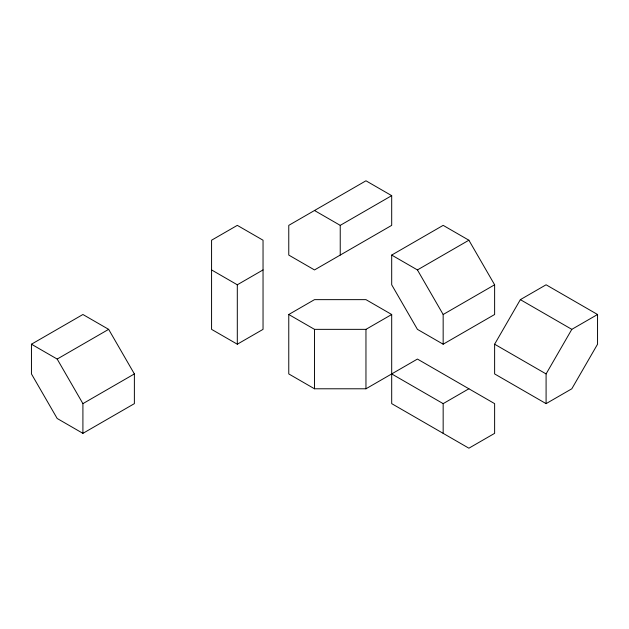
<?xml version="1.0" encoding="UTF-8"?>
<svg xmlns="http://www.w3.org/2000/svg" width="629" height="629" viewBox="0 0 629 629"><rect width="100%" height="100%" fill="white"/><g stroke="black" fill="none" stroke-linecap="round" stroke-linejoin="round"><path stroke-width="0.94" d="M494.622 344.212L520.356 299.64L546.09 284.788L597.55 314.5L597.55 344.212L571.816 388.785L546.09 403.637L494.622 373.925L494.622 344.212L546.09 373.925L546.09 403.637M546.09 373.925L571.816 329.352L597.55 314.5M31.45 344.212L82.91 314.5L108.644 329.352L134.378 373.925L134.378 403.637L82.91 433.35L57.184 418.489L31.45 373.925L31.45 344.212L57.184 359.065L82.91 403.637L82.91 433.35M57.184 359.065L108.644 329.352M211.572 269.927L237.306 284.788L263.04 269.927M314.5 210.511L340.234 225.363L391.694 195.65L391.694 225.363L314.5 269.935L288.766 255.075L288.766 225.363L365.96 180.798L391.694 195.65M82.91 403.637L134.378 373.925M237.306 344.212L263.04 329.36L263.04 240.215L237.306 225.363L211.572 240.215L211.572 329.36L237.306 344.212L237.306 284.788M288.766 314.5L314.5 299.64L365.96 299.64L391.694 314.5L391.694 403.637L468.888 448.202L494.622 433.35L494.622 403.637L417.428 359.065L365.96 388.785L314.5 388.785L288.766 373.925L288.766 314.5L314.5 329.352L365.96 329.352L391.694 314.5M391.694 255.075L443.162 225.363L468.888 240.215L494.622 284.788L494.622 314.5L443.162 344.212L417.428 329.36L391.694 284.788L391.694 255.075L417.428 269.927L443.162 314.5L443.162 344.212M417.428 269.927L468.888 240.215M443.162 314.5L494.622 284.788M391.694 373.925L443.162 403.637L468.888 388.777M520.356 299.64L571.816 329.352M443.162 403.637L443.162 433.35M365.96 329.352L365.96 388.785M340.234 225.363L340.234 255.075M314.5 329.352L314.5 388.785"/></g></svg>
